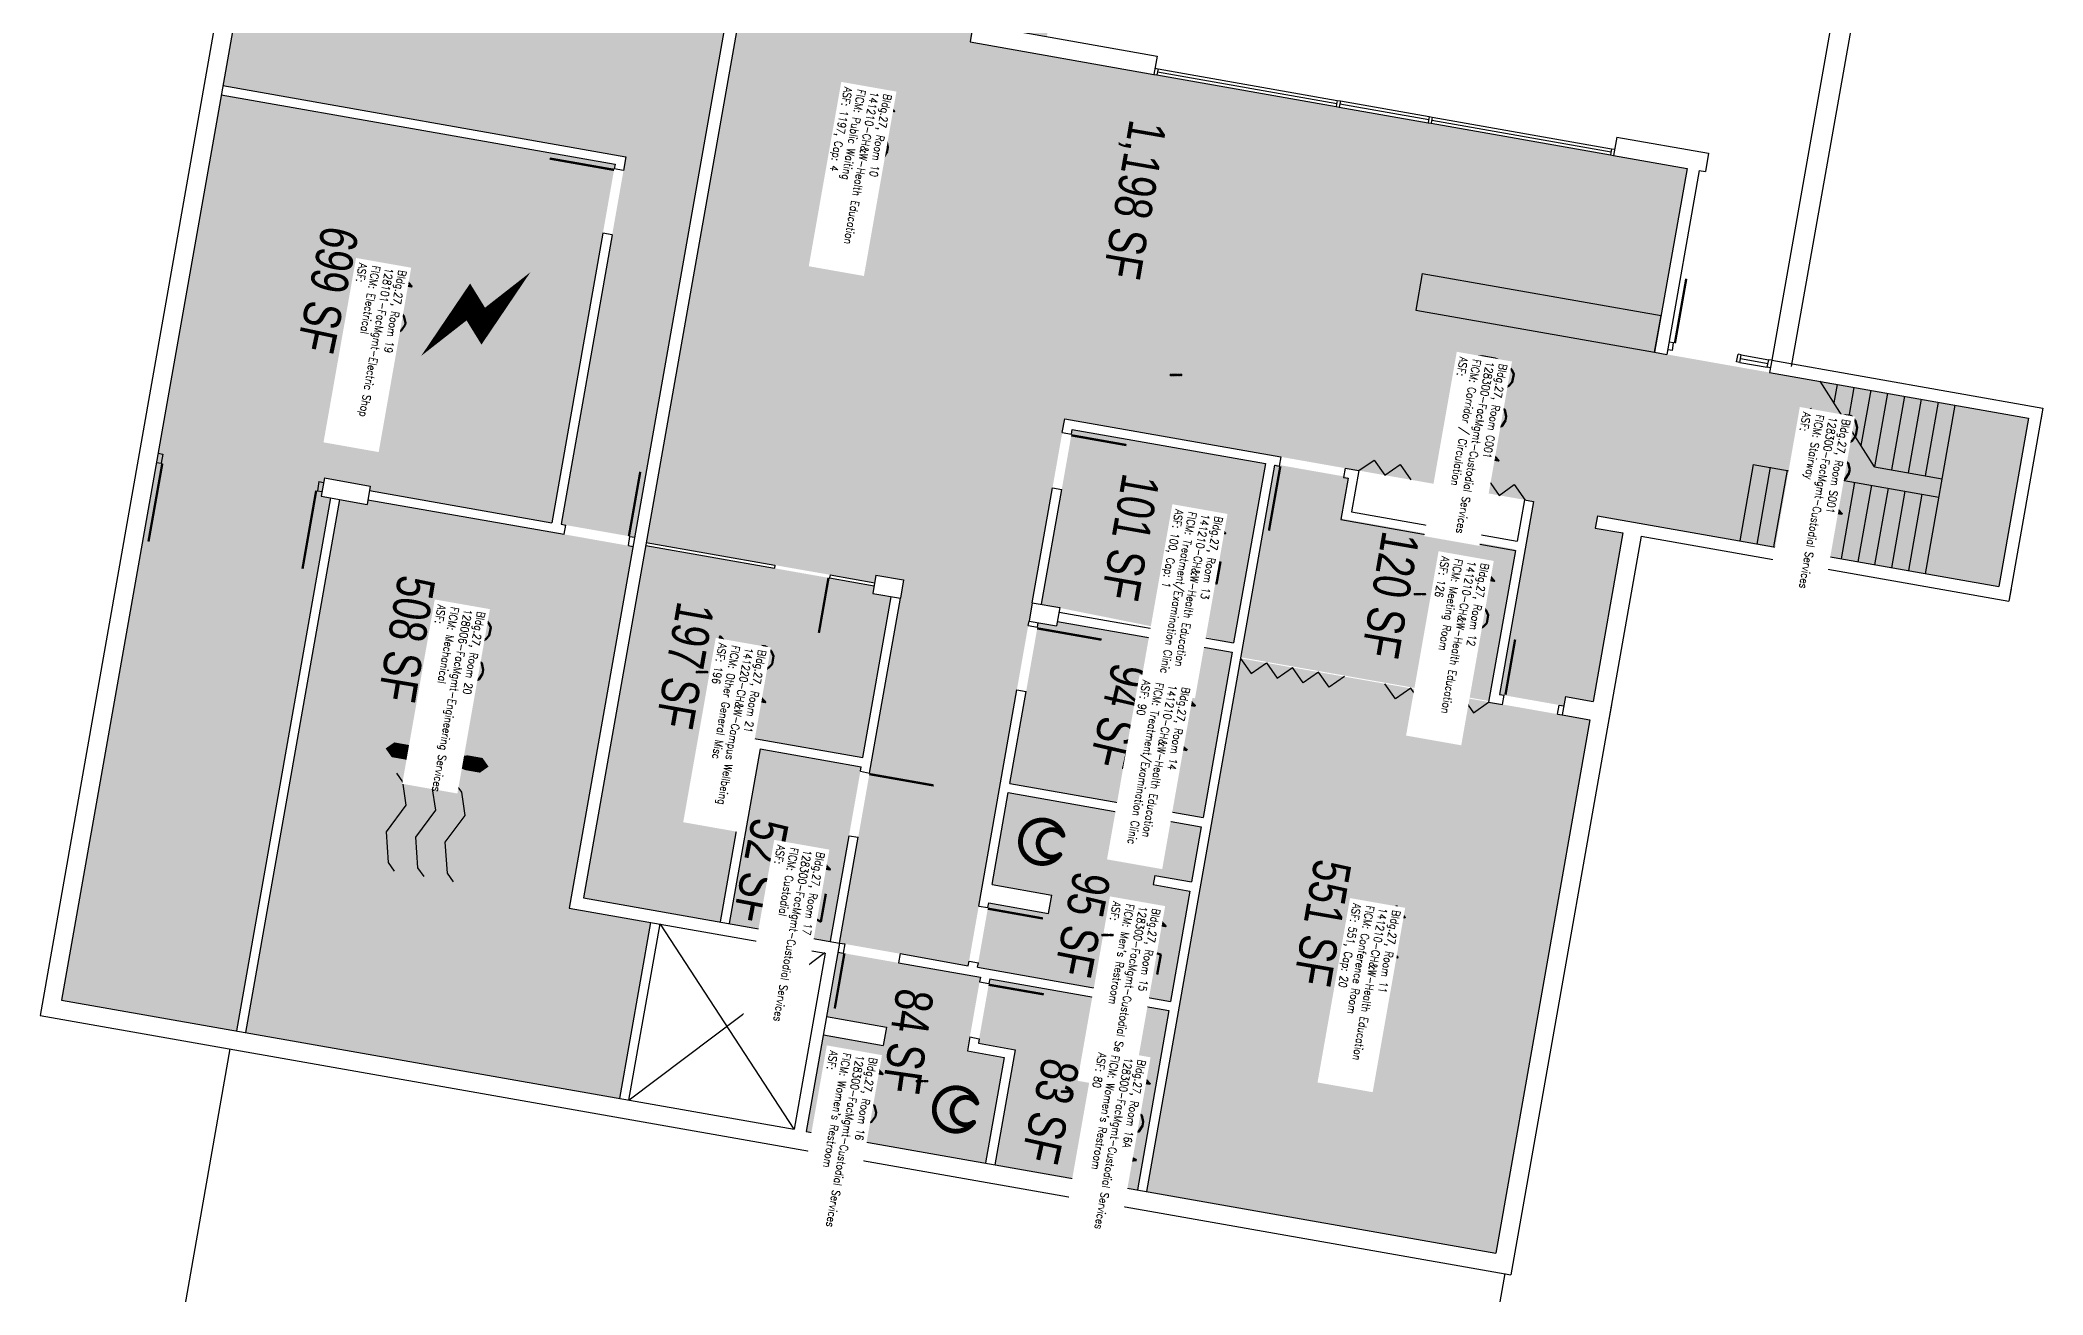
# Model space of a CAD drawing. Header units: inches. Extents: x 0 to 4255, y -182 to 2560.
# Drawn here: x 2968 to 4255, y 864 to 1671 of the extents above; entities that cross this region are included whole.
import ezdxf
from ezdxf.enums import TextEntityAlignment as Align

# ---------------------------------------------------------------- set-up
doc = ezdxf.new("R2010")
doc.units = ezdxf.units.IN
doc.header["$LTSCALE"] = 100
doc.header["$MEASUREMENT"] = 0
doc.layers.get('0').update_dxf_attribs({"linetype": 'CONTINUOUS'})
for name, color, linetype in [('A-DOOR', 2, 'CONTINUOUS'), ('A-FLOR', 3, 'CONTINUOUS'), ('A-GLAZ', 1, 'CONTINUOUS'), ('A-GLAZ-SILL', 2, 'CONTINUOUS'), ('A-IDEN-ICON', 4, 'CONTINUOUS'), ('A-IDEN-RNUM', 7, 'CONTINUOUS'), ('A-IDEN-SNUM', 4, 'CONTINUOUS'), ('A-IDEN-VNUM', 4, 'CONTINUOUS'), ('A-SITE', 3, 'CONTINUOUS'), ('A-WALL', 5, 'CONTINUOUS'), ('AREA-TEXT', 3, 'CONTINUOUS'), ('Rooms-Category-Color', 7, 'CONTINUOUS'), ('Rooms-College-Color', 7, 'CONTINUOUS'), ('Rooms-Department-Color', 7, 'CONTINUOUS'), ('Rooms-Division-Color', 7, 'CONTINUOUS'), ('Rooms-Information', 7, 'CONTINUOUS')]:
    doc.layers.add(name, color=color, linetype=linetype)
doc.styles.add('AREA', font='arial.ttf', dxfattribs={"width": 0.75, "height": 24})
doc.styles.add('ROOMSNUMBER', font='TXT.SHX', dxfattribs={"height": 0.03})
doc.styles.add('ROOMVNUMBER', font='simplex.shx', dxfattribs={"width": 0.85})

# ---------------------------------------------------------------- blocks, each defined once
blk = doc.blocks.new('CPMECH')
for p, q in [((0.005, 0.025), (0.015, 0.035)), ((0.015, 0.035), (0.045, 0.045)), ((0.045, 0.045), (0.085, 0.025)), ((0.085, 0.025), (0.125, 0.035)), ((0.125, 0.035), (0.135, 0.045)), ((0.015, -0.005), (0.045, 0.005)), ((0.045, 0.005), (0.085, -0.015)), ((0.125, -0.005), (0.135, 0.005)), ((0.005, -0.015), (0.015, -0.005)), ((0.085, -0.015), (0.125, -0.005)), ((0.005, -0.055), (0.015, -0.045)), ((0.015, -0.045), (0.045, -0.035)), ((0.045, -0.035), (0.085, -0.055)), ((0.085, -0.055), (0.125, -0.045)), ((0.125, -0.045), (0.135, -0.035))]:
    blk.add_line(p, q)
for points in [[(-0.025, -0.005, 0, 0.02, 0), (-0.025, 0.035, 0.02, 0.02, 0), (-0.025, 0.055, 0.02, 0, 0), (-0.025, 0.065, 0, 0, 0)], [(-0.025, -0.005, 0, 0.02, 0), (-0.025, -0.045, 0.02, 0.02, 0), (-0.025, -0.065, 0.02, 0, 0), (-0.025, -0.075, 0, 0, 0)]]:
    blk.add_lwpolyline(points, format="xyseb")
at = {"const_width": 0.0075}
blk.add_lwpolyline([(-0.0682, -0.0069, 1), (-0.0618, -0.0031, 1)], format="xyb", close=True, dxfattribs=at)
at = {"const_width": 0.015}
blk.add_lwpolyline([(-0.025, -0.005), (-0.065, -0.005)], dxfattribs=at)
blk = doc.blocks.new('CPELECT')
blk.add_lwpolyline([(0.0623, 0.0629, 0, 0.03, 0), (0.0105, -0.0168, 0.03, 0.03, 0), (-0.0105, 0.0068, 0.03, 0, 0), (-0.0623, -0.0729, 0.03, 0, 0)], format="xyseb")
blk = doc.blocks.new('CPBATH')
at = {"color": 0, "linetype": 'ByBlock', "const_width": 0.0127}
for points in [[(0.0571, 0.0168, 0.861492), (-0.0551, 0, 1)], [(-0.0551, 0, 0.726902), (0.0487, -0.0337, 1)], [(0.0571, 0.0168, 0.729002), (-0.0084, -0.0042, 1)], [(-0.0084, -0.0042, 0.609468), (0.0487, -0.0337, 1)]]:
    blk.add_lwpolyline(points, format="xyb", dxfattribs=at)
at = {"color": 0, "linetype": 'ByBlock', "const_width": 0.00637}
for points in [[(0.0544, 0.0152, 1), (0.0599, 0.0184, 1)], [(0.0459, -0.0353, 1), (0.0515, -0.0321, 1)]]:
    blk.add_lwpolyline(points, format="xyb", close=True, dxfattribs=at)

msp = doc.modelspace()

# ---------------------------------------------------------------- hatches: boundary and pattern name
at = {"layer": 'Rooms-Category-Color', "true_color": 0xadadad}
for points in [[(3085.6, 1641.5), (3104.9, 1750.8), (3240.8, 1726.9), (3242.9, 1738.7), (3225.1, 1741.8), (3285.6, 2084.5), (3332.8, 2076.2), (3334, 2083.1), (3419.7, 2068), (3418.5, 2061.1), (3420.5, 2060.7), (3368.4, 1765.3), (3421.6, 1755.9), (3350.2, 1351.2), (3302.9, 1359.5), (3344.6, 1595.8)], [(3337.6, 1591), (3297, 1360.5), (3179.8, 1381.2), (3180.3, 1384.1), (3150.8, 1389.4), (3148.7, 1377.5), (3154.6, 1376.5), (3094.2, 1033.8), (2981.9, 1053.6), (3084.5, 1635.6)], [(3481.9, 1090.3), (3523.1, 1323.7), (3555.3, 1506.9), (3844.9, 1455.8), (3852.2, 1497.2), (4005.8, 1470.1), (3986.7, 1361.8), (3969, 1364.9), (3967.6, 1357), (3985.3, 1353.9), (3966.2, 1245.6), (3948.5, 1248.7), (3947.4, 1242.8), (3906.1, 1250.1), (3928, 1374.2), (3626.6, 1427.3), (3564.6, 1075.7)], [(4005.8, 1470.1), (4246.1, 1427.7), (4227, 1319.4), (3986.7, 1361.8)], [(3100.1, 1032.7), (3160.5, 1375.5), (3178.3, 1372.3), (3178.8, 1375.3), (3349.1, 1345.2), (3308.2, 1112.8), (3360.4, 1103.6), (3340.4, 990.4)], [(3411, 1102.8), (3430.8, 1215.1), (3495.8, 1203.6), (3476, 1091.4)], [(3570.5, 1074.7), (3577.8, 1116.1), (3616.2, 1109.3), (3618.3, 1121.1), (3579.9, 1127.9), (3590.3, 1187), (3714.4, 1165.1), (3708.2, 1129.6), (3684.5, 1133.8), (3683.5, 1127.9), (3707.1, 1123.7), (3694.6, 1052.8)], [(3575.8, 948.9), (3460.5, 969.2), (3471.5, 1031.2), (3509.9, 1024.5), (3512, 1036.3), (3473.6, 1043), (3480.9, 1084.4), (3572.4, 1068.3), (3564.1, 1021), (3587.7, 1016.8)], [(3581.7, 947.8), (3594.7, 1021.7), (3571.1, 1025.9), (3578.4, 1067.2), (3693.6, 1046.9), (3673.3, 931.7)]]:
    msp.add_hatch(color=253, dxfattribs=at).paths.add_polyline_path(points)
at = {"layer": 'Rooms-Category-Color', "true_color": 0x80bc67}
for points in [[(3461.2, 1934.7), (3357.7, 1347.8), (3440.4, 1333.2), (3475.9, 1327), (3490.2, 1324.4), (3504.5, 1321.9), (3505.3, 1326.8), (3523.1, 1323.7), (3555.3, 1506.9), (3844.9, 1455.8), (3852.2, 1497.2), (4005.8, 1470.1), (4026.6, 1588.3), (3565.8, 1669.6), (3567.8, 1681.4), (3615.1, 1673), (3655.2, 1900.5)], [(3611.7, 1308.1), (3631.5, 1420.4), (3755.6, 1398.5), (3735.2, 1283.3)], [(3591.4, 1192.9), (3609.6, 1296.3), (3621.4, 1294.2), (3621.9, 1297.1), (3734.2, 1277.3), (3715.5, 1171)]]:
    msp.add_hatch(color=83, dxfattribs=at).paths.add_polyline_path(points)
at = {"layer": 'Rooms-Category-Color', "true_color": 0xffe090}
msp.add_hatch(color=41, dxfattribs=at).paths.add_polyline_path([(3761.5, 1398.1), (3739.6, 1274), (3899.1, 1245.9), (3916.3, 1343.4), (3804.1, 1363.2), (3808.7, 1389.8)])
at = {"layer": 'Rooms-Category-Color', "true_color": 0xfbafa2}
msp.add_hatch(color=21, dxfattribs=at).paths.add_polyline_path([(3357.4, 1345.8), (3504.1, 1319.9), (3503.2, 1315), (3515.1, 1312.9), (3496.8, 1209.5), (3425.9, 1222), (3405.1, 1103.9), (3317.4, 1119.3)])
at = {"layer": 'Rooms-Category-Color', "true_color": 0xfa9ba3}
msp.add_hatch(color=241, dxfattribs=at).paths.add_polyline_path([(3679.2, 930.6), (3739.6, 1273.3), (3964.1, 1233.8), (3903.7, 891)])
at = {"layer": 'Rooms-College-Color', "true_color": 0xadadad}
for points in [[(3085.6, 1641.5), (3104.9, 1750.8), (3240.8, 1726.9), (3242.9, 1738.7), (3225.1, 1741.8), (3285.6, 2084.5), (3332.8, 2076.2), (3334, 2083.1), (3419.7, 2068), (3418.5, 2061.1), (3420.5, 2060.7), (3368.4, 1765.3), (3421.6, 1755.9), (3350.2, 1351.2), (3302.9, 1359.5), (3344.6, 1595.8)], [(3337.6, 1591), (3297, 1360.5), (3179.8, 1381.2), (3180.3, 1384.1), (3150.8, 1389.4), (3148.7, 1377.5), (3154.6, 1376.5), (3094.2, 1033.8), (2981.9, 1053.6), (3084.5, 1635.6)], [(3481.9, 1090.3), (3523.1, 1323.7), (3555.3, 1506.9), (3844.9, 1455.8), (3852.2, 1497.2), (4005.8, 1470.1), (3986.7, 1361.8), (3969, 1364.9), (3967.6, 1357), (3985.3, 1353.9), (3966.2, 1245.6), (3948.5, 1248.7), (3947.4, 1242.8), (3906.1, 1250.1), (3928, 1374.2), (3626.6, 1427.3), (3564.6, 1075.7)], [(4005.8, 1470.1), (4246.1, 1427.7), (4227, 1319.4), (3986.7, 1361.8)], [(3100.1, 1032.7), (3160.5, 1375.5), (3178.3, 1372.3), (3178.8, 1375.3), (3349.1, 1345.2), (3308.2, 1112.8), (3360.4, 1103.6), (3340.4, 990.4)], [(3411, 1102.8), (3430.8, 1215.1), (3495.8, 1203.6), (3476, 1091.4)], [(3570.5, 1074.7), (3577.8, 1116.1), (3616.2, 1109.3), (3618.3, 1121.1), (3579.9, 1127.9), (3590.3, 1187), (3714.4, 1165.1), (3708.2, 1129.6), (3684.5, 1133.8), (3683.5, 1127.9), (3707.1, 1123.7), (3694.6, 1052.8)], [(3575.8, 948.9), (3460.5, 969.2), (3471.5, 1031.2), (3509.9, 1024.5), (3512, 1036.3), (3473.6, 1043), (3480.9, 1084.4), (3572.4, 1068.3), (3564.1, 1021), (3587.7, 1016.8)]]:
    msp.add_hatch(color=253, dxfattribs=at).paths.add_polyline_path(points)
at = {"layer": 'Rooms-College-Color', "true_color": 0x80bc67}
for points in [[(3461.2, 1934.7), (3357.7, 1347.8), (3440.4, 1333.2), (3475.9, 1327), (3490.2, 1324.4), (3504.5, 1321.9), (3505.3, 1326.8), (3523.1, 1323.7), (3555.3, 1506.9), (3844.9, 1455.8), (3852.2, 1497.2), (4005.8, 1470.1), (4026.6, 1588.3), (3565.8, 1669.6), (3567.8, 1681.4), (3615.1, 1673), (3655.2, 1900.5)], [(3611.7, 1308.1), (3631.5, 1420.4), (3755.6, 1398.5), (3735.2, 1283.3)], [(3761.5, 1398.1), (3739.6, 1274), (3899.1, 1245.9), (3916.3, 1343.4), (3804.1, 1363.2), (3808.7, 1389.8)], [(3357.4, 1345.8), (3504.1, 1319.9), (3503.2, 1315), (3515.1, 1312.9), (3496.8, 1209.5), (3425.9, 1222), (3405.1, 1103.9), (3317.4, 1119.3)], [(3591.4, 1192.9), (3609.6, 1296.3), (3621.4, 1294.2), (3621.9, 1297.1), (3734.2, 1277.3), (3715.5, 1171)], [(3679.2, 930.6), (3739.6, 1273.3), (3964.1, 1233.8), (3903.7, 891)], [(3581.7, 947.8), (3594.7, 1021.7), (3571.1, 1025.9), (3578.4, 1067.2), (3693.6, 1046.9), (3673.3, 931.7)]]:
    msp.add_hatch(color=83, dxfattribs=at).paths.add_polyline_path(points)
at = {"layer": 'Rooms-Department-Color', "true_color": 0xacacac}
for points in [[(3085.6, 1641.5), (3104.9, 1750.8), (3240.8, 1726.9), (3242.9, 1738.7), (3225.1, 1741.8), (3285.6, 2084.5), (3332.8, 2076.2), (3334, 2083.1), (3419.7, 2068), (3418.5, 2061.1), (3420.5, 2060.7), (3368.4, 1765.3), (3421.6, 1755.9), (3350.2, 1351.2), (3302.9, 1359.5), (3344.6, 1595.8)], [(3337.6, 1591), (3297, 1360.5), (3179.8, 1381.2), (3180.3, 1384.1), (3150.8, 1389.4), (3148.7, 1377.5), (3154.6, 1376.5), (3094.2, 1033.8), (2981.9, 1053.6), (3084.5, 1635.6)], [(3481.9, 1090.3), (3523.1, 1323.7), (3555.3, 1506.9), (3844.9, 1455.8), (3852.2, 1497.2), (4005.8, 1470.1), (3986.7, 1361.8), (3969, 1364.9), (3967.6, 1357), (3985.3, 1353.9), (3966.2, 1245.6), (3948.5, 1248.7), (3947.4, 1242.8), (3906.1, 1250.1), (3928, 1374.2), (3626.6, 1427.3), (3564.6, 1075.7)], [(4005.8, 1470.1), (4246.1, 1427.7), (4227, 1319.4), (3986.7, 1361.8)], [(3100.1, 1032.7), (3160.5, 1375.5), (3178.3, 1372.3), (3178.8, 1375.3), (3349.1, 1345.2), (3308.2, 1112.8), (3360.4, 1103.6), (3340.4, 990.4)], [(3411, 1102.8), (3430.8, 1215.1), (3495.8, 1203.6), (3476, 1091.4)], [(3570.5, 1074.7), (3577.8, 1116.1), (3616.2, 1109.3), (3618.3, 1121.1), (3579.9, 1127.9), (3590.3, 1187), (3714.4, 1165.1), (3708.2, 1129.6), (3684.5, 1133.8), (3683.5, 1127.9), (3707.1, 1123.7), (3694.6, 1052.8)], [(3575.8, 948.9), (3460.5, 969.2), (3471.5, 1031.2), (3509.9, 1024.5), (3512, 1036.3), (3473.6, 1043), (3480.9, 1084.4), (3572.4, 1068.3), (3564.1, 1021), (3587.7, 1016.8)], [(3581.7, 947.8), (3594.7, 1021.7), (3571.1, 1025.9), (3578.4, 1067.2), (3693.6, 1046.9), (3673.3, 931.7)]]:
    msp.add_hatch(color=253, dxfattribs=at).paths.add_polyline_path(points)
at = {"layer": 'Rooms-Department-Color', "true_color": 0x604aed}
for points in [[(3461.2, 1934.7), (3357.7, 1347.8), (3440.4, 1333.2), (3475.9, 1327), (3490.2, 1324.4), (3504.5, 1321.9), (3505.3, 1326.8), (3523.1, 1323.7), (3555.3, 1506.9), (3844.9, 1455.8), (3852.2, 1497.2), (4005.8, 1470.1), (4026.6, 1588.3), (3565.8, 1669.6), (3567.8, 1681.4), (3615.1, 1673), (3655.2, 1900.5)], [(3611.7, 1308.1), (3631.5, 1420.4), (3755.6, 1398.5), (3735.2, 1283.3)], [(3761.5, 1398.1), (3739.6, 1274), (3899.1, 1245.9), (3916.3, 1343.4), (3804.1, 1363.2), (3808.7, 1389.8)], [(3357.4, 1345.8), (3504.1, 1319.9), (3503.2, 1315), (3515.1, 1312.9), (3496.8, 1209.5), (3425.9, 1222), (3405.1, 1103.9), (3317.4, 1119.3)], [(3591.4, 1192.9), (3609.6, 1296.3), (3621.4, 1294.2), (3621.9, 1297.1), (3734.2, 1277.3), (3715.5, 1171)], [(3679.2, 930.6), (3739.6, 1273.3), (3964.1, 1233.8), (3903.7, 891)]]:
    msp.add_hatch(color=173, dxfattribs=at).paths.add_polyline_path(points)
at = {"layer": 'Rooms-Division-Color', "true_color": 0xadadad}
for points in [[(3085.6, 1641.5), (3104.9, 1750.8), (3240.8, 1726.9), (3242.9, 1738.7), (3225.1, 1741.8), (3285.6, 2084.5), (3332.8, 2076.2), (3334, 2083.1), (3419.7, 2068), (3418.5, 2061.1), (3420.5, 2060.7), (3368.4, 1765.3), (3421.6, 1755.9), (3350.2, 1351.2), (3302.9, 1359.5), (3344.6, 1595.8)], [(3337.6, 1591), (3297, 1360.5), (3179.8, 1381.2), (3180.3, 1384.1), (3150.8, 1389.4), (3148.7, 1377.5), (3154.6, 1376.5), (3094.2, 1033.8), (2981.9, 1053.6), (3084.5, 1635.6)], [(3481.9, 1090.3), (3523.1, 1323.7), (3555.3, 1506.9), (3844.9, 1455.8), (3852.2, 1497.2), (4005.8, 1470.1), (3986.7, 1361.8), (3969, 1364.9), (3967.6, 1357), (3985.3, 1353.9), (3966.2, 1245.6), (3948.5, 1248.7), (3947.4, 1242.8), (3906.1, 1250.1), (3928, 1374.2), (3626.6, 1427.3), (3564.6, 1075.7)], [(4005.8, 1470.1), (4246.1, 1427.7), (4227, 1319.4), (3986.7, 1361.8)], [(3100.1, 1032.7), (3160.5, 1375.5), (3178.3, 1372.3), (3178.8, 1375.3), (3349.1, 1345.2), (3308.2, 1112.8), (3360.4, 1103.6), (3340.4, 990.4)], [(3411, 1102.8), (3430.8, 1215.1), (3495.8, 1203.6), (3476, 1091.4)], [(3570.5, 1074.7), (3577.8, 1116.1), (3616.2, 1109.3), (3618.3, 1121.1), (3579.9, 1127.9), (3590.3, 1187), (3714.4, 1165.1), (3708.2, 1129.6), (3684.5, 1133.8), (3683.5, 1127.9), (3707.1, 1123.7), (3694.6, 1052.8)], [(3575.8, 948.9), (3460.5, 969.2), (3471.5, 1031.2), (3509.9, 1024.5), (3512, 1036.3), (3473.6, 1043), (3480.9, 1084.4), (3572.4, 1068.3), (3564.1, 1021), (3587.7, 1016.8)], [(3581.7, 947.8), (3594.7, 1021.7), (3571.1, 1025.9), (3578.4, 1067.2), (3693.6, 1046.9), (3673.3, 931.7)]]:
    msp.add_hatch(color=253, dxfattribs=at).paths.add_polyline_path(points)
at = {"layer": 'Rooms-Division-Color', "true_color": 0x604aed}
for points in [[(3461.2, 1934.7), (3357.7, 1347.8), (3440.4, 1333.2), (3475.9, 1327), (3490.2, 1324.4), (3504.5, 1321.9), (3505.3, 1326.8), (3523.1, 1323.7), (3555.3, 1506.9), (3844.9, 1455.8), (3852.2, 1497.2), (4005.8, 1470.1), (4026.6, 1588.3), (3565.8, 1669.6), (3567.8, 1681.4), (3615.1, 1673), (3655.2, 1900.5)], [(3611.7, 1308.1), (3631.5, 1420.4), (3755.6, 1398.5), (3735.2, 1283.3)], [(3761.5, 1398.1), (3739.6, 1274), (3899.1, 1245.9), (3916.3, 1343.4), (3804.1, 1363.2), (3808.7, 1389.8)], [(3357.4, 1345.8), (3504.1, 1319.9), (3503.2, 1315), (3515.1, 1312.9), (3496.8, 1209.5), (3425.9, 1222), (3405.1, 1103.9), (3317.4, 1119.3)], [(3591.4, 1192.9), (3609.6, 1296.3), (3621.4, 1294.2), (3621.9, 1297.1), (3734.2, 1277.3), (3715.5, 1171)], [(3679.2, 930.6), (3739.6, 1273.3), (3964.1, 1233.8), (3903.7, 891)]]:
    msp.add_hatch(color=173, dxfattribs=at).paths.add_polyline_path(points)

# ---------------------------------------------------------------- linework, layer by layer
at = {"layer": 'A-DOOR'}
for p, q in [((3815.7, 1394), (3825.5, 1400.8)), ((3825.5, 1400.8), (3832.4, 1391)), ((3832.4, 1391), (3842.2, 1397.9)), ((3842.2, 1397.9), (3849.1, 1388.1)), ((3889.1, 1381), (3898.9, 1387.9)), ((3898.9, 1387.9), (3905.8, 1378.1)), ((3905.8, 1378.1), (3915.6, 1385)), ((3915.6, 1385), (3922.5, 1375.1)), ((3739.6, 1273.3), (3746.5, 1263.5)), ((3746.5, 1263.5), (3756.3, 1270.4)), ((3756.3, 1270.4), (3763.2, 1260.6)), ((3763.2, 1260.6), (3773, 1267.5)), ((3779.9, 1257.6), (3773, 1267.5)), ((3789.7, 1264.5), (3779.9, 1257.6)), ((3796.6, 1254.7), (3789.7, 1264.5)), ((3806.4, 1261.6), (3796.6, 1254.7)), ((3839.2, 1247.2), (3832.3, 1257)), ((3849, 1254.1), (3839.2, 1247.2)), ((3855.9, 1244.2), (3849, 1254.1)), ((3865.7, 1251.1), (3855.9, 1244.2)), ((3865.7, 1251.1), (3872.6, 1241.3)), ((3872.6, 1241.3), (3882.4, 1248.2)), ((3882.4, 1248.2), (3889.3, 1238.3)), ((3889.3, 1238.3), (3899.1, 1245.2))]:
    msp.add_line(p, q, dxfattribs=at)
for points in [[(3337, 1587.3, 1.5, 1.5, 0), (3295.6, 1594.6, 0, 0, 0), (3295.8, 1595.3, 0, 0, 0.414214), (3329.8, 1546.7, 0, 0, 0.414214)], [(4018.8, 1475.9, 1.5, 1.5, 0), (4026.1, 1517.3, 0, 0, 0), (4025.3, 1517.4, 0, 0, -0.414214), (4059.4, 1468.8, 0, 0, -0.414214)], [(3630.8, 1416.7, 1.5, 1.5, 0), (3666.3, 1410.4, 0, 0, 0), (3666.2, 1409.7, 0, 0, -0.414214), (3623.2, 1382.2, 0, 0, -0.414214)], [(3046.6, 1398.6, 1.5, 1.5, 0), (3037.7, 1348.4, 0, 0, 0), (3037, 1348.5, 0, 0, 0.414214), (3096.1, 1389.9, 0, 0, 0.414214)], [(3145.5, 1381.1, 1.5, 1.5, 0), (3136.7, 1330.9, 0, 0, 0), (3137.4, 1330.8, 0, 0, -0.414214), (3096.1, 1389.9, 0, 0, -0.414214)], [(3346.5, 1351.8, 1.5, 1.5, 0), (3353.8, 1393.2, 0, 0, 0), (3354.5, 1393, 0, 0, 0.414214), (3305.9, 1359, 0, 0, 0.414214)], [(3765.2, 1396.8, 1.5, 1.5, 0), (3757.9, 1355.4, 0, 0, 0), (3757.1, 1355.6, 0, 0, 0.414214), (3805.8, 1389.6, 0, 0, 0.414214)], [(3474.8, 1325.1, 1.5, 1.5, 0), (3468.6, 1289.7, 0, 0, 0), (3467.8, 1289.8, 0, 0, -0.414214), (3440.4, 1332.7, 0, 0, -0.414214)], [(3608.9, 1292.6, 1.5, 1.5, 0), (3650.3, 1285.3, 0, 0, 0), (3650.4, 1286, 0, 0, -0.414214), (3601.8, 1252, 0, 0, -0.414214)], [(3909.9, 1249.9, 1.5, 1.5, 0), (3916.1, 1285.4, 0, 0, 0), (3916.9, 1285.2, 0, 0, -0.414214), (3944.3, 1242.3, 0, 0, -0.414214)], [(3501, 1198.9, 1.5, 1.5, 0), (3542.4, 1191.6, 0, 0, 0), (3542.5, 1192.3, 0, 0, -0.414214), (3493.9, 1158.3, 0, 0, -0.414214)], [(3577.2, 1112.4, 1.5, 1.5, 0), (3612.6, 1106.1, 0, 0, 0), (3612.5, 1105.4, 0, 0, -0.414214), (3569.6, 1077.9, 0, 0, -0.414214)], [(3485, 1083.7, 1.5, 1.5, 0), (3478.8, 1048.2, 0, 0, 0), (3479.5, 1048.1, 0, 0, 0.414214), (3520, 1079, 0, 0, 0.414214)], [(3577.7, 1063.5, 1.5, 1.5, 0), (3613.2, 1057.3, 0, 0, 0), (3613, 1056.5, 0, 0, -0.414214), (3570.1, 1029.1, 0, 0, -0.414214)]]:
    msp.add_lwpolyline(points, format="xyseb", dxfattribs=at)
at = {"layer": 'A-FLOR'}
for p, q in [((3856.3, 1520.8), (3852.2, 1497.2)), ((3856.3, 1520.8), (4010, 1493.7)), ((3852.2, 1497.2), (4005.8, 1470.1)), ((4005.8, 1470.1), (4010, 1493.7)), ((4147.2, 1396.4), (4112.2, 1451.4)), ((4123, 1449.4), (4120.9, 1437.6)), ((4133.8, 1447.5), (4129.7, 1423.9)), ((4144.7, 1445.6), (4138.4, 1410.2)), ((4155.5, 1443.7), (4147.2, 1396.4)), ((4166.3, 1441.8), (4158, 1394.5)), ((4177.2, 1439.9), (4168.8, 1392.6)), ((4188, 1438), (4179.7, 1390.7)), ((4198.8, 1436.1), (4179.7, 1327.7)), ((4069.2, 1398), (4060.6, 1348.8)), ((4069.2, 1398), (4188.4, 1377)), ((4080.1, 1396.1), (4071.4, 1346.8)), ((4090.9, 1394.2), (4082.2, 1344.9)), ((4101.7, 1392.3), (4093.1, 1343)), ((4112.6, 1390.4), (4103.9, 1341.1)), ((4147.2, 1396.4), (4190.5, 1388.8)), ((4123.4, 1388.4), (4114.7, 1339.2)), ((4134.2, 1386.5), (4125.6, 1337.3)), ((4145.1, 1384.6), (4136.4, 1335.4)), ((4155.9, 1382.7), (4147.2, 1333.5)), ((4166.7, 1380.8), (4158.1, 1331.6)), ((4177.6, 1378.9), (4168.9, 1329.7)), ((3366.5, 1102.5), (3452.4, 970.6)), ((3472.4, 1083.9), (3346.6, 989.3))]:
    msp.add_line(p, q, dxfattribs=at)
at = {"layer": 'A-GLAZ'}
for p, q in [((3686.2, 1650.3), (3801.5, 1630)), ((3803.4, 1629.7), (3860.6, 1619.6)), ((3862.5, 1619.3), (3977.8, 1598.9)), ((4060.9, 1466), (4078.7, 1462.9))]:
    msp.add_line(p, q, dxfattribs=at)
at = {"layer": 'A-GLAZ-SILL'}
for p, q in [((3685.9, 1648.4), (3801.1, 1628.1)), ((3686.6, 1652.3), (3801.8, 1632)), ((3803.1, 1627.7), (3860.2, 1617.6)), ((3803.8, 1631.6), (3860.9, 1621.6)), ((3862.2, 1617.3), (3977.4, 1597)), ((3862.9, 1621.2), (3978.1, 1600.9)), ((4061.4, 1468.4), (4079.1, 1465.3)), ((4060.5, 1463.5), (4078.2, 1460.4))]:
    msp.add_line(p, q, dxfattribs=at)
at = {"layer": 'A-SITE'}
for p, q in [((4131.8, 1752.5), (4081.1, 1465)), ((4146.5, 1760.5), (4093.5, 1461)), ((3090.1, 1022.3), (3008.8, 561.2)), ((3909.5, 877.8), (3722.7, -181.8))]:
    msp.add_line(p, q, dxfattribs=at)
at = {"layer": 'A-WALL'}
for p, q in [((3095.1, 1764.7), (2968, 1043.8)), ((3104.9, 1750.8), (2981.9, 1053.6)), ((3422.6, 1761.8), (3308.2, 1112.8)), ((3430.5, 1760.4), (3317.4, 1119.3)), ((3567.8, 1681.4), (3565.8, 1669.6)), ((3567.8, 1681.4), (3686, 1660.5)), ((3565.8, 1669.6), (3683.9, 1648.7)), ((3686, 1660.5), (3683.9, 1648.7)), ((3683.9, 1648.7), (3685.9, 1648.4)), ((3684.6, 1652.7), (3686.6, 1652.3)), ((3686.6, 1652.3), (3685.9, 1648.4)), ((3084.5, 1635.6), (3337.6, 1591)), ((3085.6, 1641.5), (3344.6, 1595.8)), ((3801.8, 1632), (3801.1, 1628.1)), ((3801.1, 1628.1), (3803.1, 1627.7)), ((3801.8, 1632), (3803.8, 1631.6)), ((3803.8, 1631.6), (3803.1, 1627.7)), ((3860.9, 1621.6), (3860.2, 1617.6)), ((3860.2, 1617.6), (3862.2, 1617.3)), ((3860.9, 1621.6), (3862.9, 1621.2)), ((3862.9, 1621.2), (3862.2, 1617.3)), ((3978.1, 1600.9), (3977.4, 1597)), ((3977.4, 1597), (3979.4, 1596.6)), ((3978.1, 1600.9), (3980.1, 1600.6)), ((3981.5, 1608.4), (3979.4, 1596.6)), ((3979.4, 1596.6), (4026.6, 1588.3)), ((3981.5, 1608.4), (4040.5, 1598)), ((4040.5, 1598), (4038.5, 1586.2)), ((3337.6, 1591), (3337.1, 1588)), ((3343, 1587), (3337.1, 1588)), ((3344.6, 1595.8), (3343, 1587)), ((4026.6, 1588.3), (4005.8, 1470.1)), ((4034.5, 1586.9), (4013.7, 1468.7)), ((4034.5, 1586.9), (4038.5, 1586.2)), ((3329.8, 1546.7), (3297, 1360.5)), ((3335.7, 1545.6), (3302.9, 1359.5)), ((3335.7, 1545.6), (3329.8, 1546.7)), ((4005.8, 1470.1), (4013.7, 1468.7)), ((4017.2, 1471.2), (4014.2, 1471.7)), ((4018, 1476.1), (4015.1, 1476.6)), ((4017.2, 1471.2), (4018, 1476.1)), ((4058.5, 1463.9), (4059.4, 1468.8)), ((4061.4, 1468.4), (4059.4, 1468.8)), ((4060.5, 1463.5), (4061.4, 1468.4)), ((4060.5, 1463.5), (4058.5, 1463.9)), ((4078.2, 1460.4), (4079.1, 1465.3)), ((4080.2, 1460), (4078.2, 1460.4)), ((4081.1, 1465), (4079.1, 1465.3)), ((4081.1, 1465), (4079.7, 1457.1)), ((4079.7, 1457.1), (4246.1, 1427.7)), ((4081.1, 1465), (4255.4, 1434.2)), ((4255.4, 1434.2), (4233.5, 1310.1)), ((4255.4, 1434.2), (4254, 1426.4)), ((3625, 1418.4), (3626.6, 1427.3)), ((3625, 1418.4), (3631, 1417.4)), ((3626.6, 1427.3), (3765.5, 1402.8)), ((3631, 1417.4), (3631.5, 1420.4)), ((3631.5, 1420.4), (3755.6, 1398.5)), ((4246.1, 1427.7), (4227, 1319.4)), ((3043.9, 1405.2), (3046.9, 1404.6)), ((3046.9, 1404.6), (3045.8, 1398.7)), ((3042.9, 1399.2), (3045.8, 1398.7)), ((3761.5, 1397.4), (3679.2, 930.6)), ((3755.6, 1398.5), (3735.2, 1283.3)), ((3761.5, 1397.4), (3764.4, 1396.9)), ((3765.5, 1402.8), (3764.4, 1396.9)), ((3806.8, 1395.5), (3805.8, 1389.6)), ((3806.8, 1395.5), (3815.7, 1394)), ((3815.7, 1394), (3811, 1367.4)), ((3147.3, 1386.9), (3146.3, 1381)), ((3146.3, 1381), (3149.2, 1380.5)), ((3147.3, 1386.9), (3150.3, 1386.4)), ((3150.8, 1389.4), (3148.7, 1377.5)), ((3148.7, 1377.5), (3178.3, 1372.3)), ((3150.8, 1389.4), (3180.3, 1384.1)), ((3180.3, 1384.1), (3178.3, 1372.3)), ((3179.8, 1381.2), (3297, 1360.5)), ((3605.8, 1309.1), (3618.8, 1383)), ((3611.7, 1308.1), (3624.7, 1381.9)), ((3618.8, 1383), (3624.7, 1381.9)), ((3808.7, 1389.1), (3804.1, 1362.5)), ((3805.8, 1389.6), (3808.7, 1389.1)), ((3154.6, 1376.5), (3094.2, 1033.8)), ((3160.5, 1375.5), (3100.1, 1032.7)), ((3178.8, 1375.3), (3304.8, 1353.1)), ((3811, 1367.4), (3917.4, 1348.6)), ((3928, 1374.2), (3906.1, 1250.1)), ((3922.1, 1375.2), (3917.4, 1348.6)), ((3922.1, 1375.2), (3928, 1374.2)), ((3969, 1364.9), (3967.6, 1357)), ((3969, 1364.9), (4227, 1319.4)), ((3302.9, 1359.5), (3305.9, 1359)), ((3304.8, 1353.1), (3305.9, 1359)), ((3804.1, 1362.5), (3916.3, 1342.7)), ((3997.1, 1351.8), (3913.4, 877.1)), ((3985.3, 1353.9), (3966.2, 1245.6)), ((3967.6, 1357), (3985.3, 1353.9)), ((3997.1, 1351.8), (4233.5, 1310.1)), ((3346.2, 1345.8), (3347.2, 1351.7)), ((3346.2, 1345.8), (3349.1, 1345.2)), ((3347.2, 1351.7), (3350.2, 1351.2)), ((3357.4, 1345.8), (3440.1, 1331.2)), ((3357.7, 1347.8), (3440.4, 1333.2)), ((3916.3, 1342.7), (3899.1, 1245.2)), ((3440.4, 1333.2), (3440.1, 1331.2)), ((3475.9, 1327), (3475.5, 1325)), ((3475.9, 1327), (3504.5, 1321.9)), ((3505.3, 1326.8), (3503.2, 1315)), ((3505.3, 1326.8), (3523.1, 1323.7)), ((3475.5, 1325), (3504.1, 1319.9)), ((3503.2, 1315), (3521, 1311.9)), ((3523.1, 1323.7), (3521, 1311.9)), ((4234.9, 1318), (4233.5, 1310.1)), ((3496.8, 1209.5), (3515.1, 1312.9)), ((3501.2, 1199.6), (3521, 1311.9)), ((3605.8, 1309.1), (3603.7, 1297.3)), ((3605.8, 1309.1), (3623.5, 1306)), ((3623.5, 1306), (3621.4, 1294.2)), ((3623, 1303.1), (3735.2, 1283.3)), ((3603.2, 1294.4), (3603.7, 1297.3)), ((3603.2, 1294.4), (3609.1, 1293.3)), ((3603.7, 1297.3), (3621.4, 1294.2)), ((3609.1, 1293.3), (3609.6, 1296.3)), ((3621.9, 1297.1), (3734.2, 1277.3)), ((3734.2, 1277.3), (3715.5, 1171)), ((3571.4, 1114.1), (3595.9, 1253)), ((3591.4, 1192.9), (3601.8, 1252)), ((3595.9, 1253), (3601.8, 1252)), ((3906.1, 1250.1), (3909, 1249.6)), ((3908, 1243.7), (3909, 1249.6)), ((3899.1, 1245.2), (3908, 1243.7)), ((3943.4, 1237.4), (3944.5, 1243.3)), ((3943.4, 1237.4), (3946.4, 1236.9)), ((3944.5, 1243.3), (3947.4, 1242.8)), ((3948.5, 1248.7), (3946.4, 1236.9)), ((3946.4, 1236.9), (3964.1, 1233.8)), ((3948.5, 1248.7), (3966.2, 1245.6)), ((3978, 1243.5), (3975.9, 1231.7)), ((3964.1, 1233.8), (3903.7, 891)), ((3425.9, 1222), (3405.1, 1103.9)), ((3430.8, 1215.1), (3411, 1102.8)), ((3425.9, 1222), (3496.8, 1209.5)), ((3430.8, 1215.1), (3495.8, 1203.6)), ((3495.3, 1200.7), (3495.8, 1203.6)), ((3495.3, 1200.7), (3501.2, 1199.6)), ((3579.9, 1127.9), (3590.3, 1187)), ((3590.3, 1187), (3714.4, 1165.1)), ((3591.4, 1192.9), (3715.5, 1171)), ((3476, 1091.4), (3488, 1159.3)), ((3488, 1159.3), (3493.9, 1158.3)), ((3714.4, 1165.1), (3708.2, 1129.6)), ((3481.9, 1090.3), (3493.9, 1158.3)), ((3684.5, 1133.8), (3683.5, 1127.9)), ((3684.5, 1133.8), (3708.2, 1129.6)), ((3579.9, 1127.9), (3618.3, 1121.1)), ((3616.2, 1109.3), (3618.3, 1121.1)), ((3683.5, 1127.9), (3707.1, 1123.7)), ((3707.1, 1123.7), (3694.6, 1052.8)), ((3308.2, 1112.8), (3472.6, 1083.8)), ((3317.4, 1119.3), (3481.9, 1090.3)), ((3571.4, 1114.1), (3577.3, 1113.1)), ((3577.3, 1113.1), (3577.8, 1116.1)), ((3577.8, 1116.1), (3616.2, 1109.3)), ((3360.4, 1103.6), (3340.4, 990.4)), ((3366.3, 1102.6), (3346.3, 989.3)), ((3472.6, 1083.8), (3452.7, 970.6)), ((3481.9, 1090.3), (3460.5, 969.2)), ((3480.9, 1084.4), (3484.3, 1083.8)), ((3481.9, 1090.3), (3485.3, 1089.7)), ((3485.3, 1089.7), (3484.3, 1083.8)), ((3520.8, 1083.5), (3519.8, 1077.5)), ((3520.8, 1083.5), (3564.6, 1075.7)), ((3519.8, 1077.5), (3572.4, 1068.3)), ((3564.6, 1075.7), (3565.1, 1078.7)), ((3565.1, 1078.7), (3571.1, 1077.6)), ((3570.5, 1074.7), (3571.1, 1077.6)), ((3570.5, 1074.7), (3694.6, 1052.8)), ((3572.4, 1068.3), (3571.9, 1065.3)), ((3571.9, 1065.3), (3577.8, 1064.3)), ((3578.4, 1067.2), (3577.8, 1064.3)), ((3578.4, 1067.2), (3693.6, 1046.9)), ((2968, 1043.8), (3913.4, 877.1)), ((2981.9, 1053.6), (3452.7, 970.6)), ((3473.6, 1043), (3512, 1036.3)), ((3693.6, 1046.9), (3673.3, 931.7)), ((3471.5, 1031.2), (3509.9, 1024.5)), ((3512, 1036.3), (3509.9, 1024.5)), ((3565.7, 1029.9), (3564.1, 1021)), ((3564.1, 1021), (3587.7, 1016.8)), ((3565.7, 1029.9), (3571.6, 1028.8)), ((3571.6, 1028.8), (3571.1, 1025.9)), ((3571.1, 1025.9), (3594.7, 1021.7)), ((3594.7, 1021.7), (3581.7, 947.8)), ((3587.7, 1016.8), (3575.8, 948.9)), ((3460.5, 969.2), (3903.7, 891))]:
    msp.add_line(p, q, dxfattribs=at)

# ---------------------------------------------------------------- block references
at = {"layer": 'A-IDEN-ICON'}
for name, p, xscale, yscale, zscale, rotation in [('CPELECT', (3248.5, 1497), 479.9999999969941, 479.9999999969941, 479.9999999969941, 349.9999999993707), ('CPMECH', (3223.5, 1197.3), 479.9999999994831, 479.9999999994831, 479.9999999994831, 259.9999999998465)]:
    msp.add_blockref(name, p, dxfattribs=dict(at, xscale=xscale, yscale=yscale, zscale=zscale, rotation=rotation))
at = {"layer": 'A-IDEN-ICON', "xscale": 244, "yscale": 244, "zscale": 244}
for p in [(3611.6, 1155.4), (3556.2, 983.3)]:
    msp.add_blockref('CPBATH', p, dxfattribs=at)

# ---------------------------------------------------------------- texts
at = {"layer": 'A-IDEN-RNUM', "style": 'ROOMSNUMBER', "width": 0.85}
for s, p in [('0010-00', (3497.3, 1616.5)), ('0019-00', (3187.2, 1503.8)), ('C001-00', (3698.1, 1455.5)), ('S001-00', (4113, 1393)), ('0013-00', (3698.1, 1345.1)), ('0012-00', (3854.9, 1314.6)), ('0020-00', (3237.2, 1280.7)), ('0021-00', (3393.5, 1264.5)), ('0014-00', (3678.6, 1234.3)), ('0017-00', (3447.8, 1130.3)), ('0015-00', (3654.1, 1095.4)), ('0011-00', (3825.5, 1098.3)), ('0016-00', (3534.9, 1001.5)), ('0016-A0', (3628.1, 994.8))]:
    msp.add_text(s, height=1, dxfattribs=at).set_placement(p, align=Align.MIDDLE)
at = {"layer": 'A-IDEN-SNUM', "style": 'ROOMSNUMBER', "width": 0.85}
for s, p in [('0270001000', (3497.3, 1616.5)), ('0270001900', (3187.2, 1503.8)), ('0270C00100', (3698.1, 1455.5)), ('0270S00100', (4113, 1393)), ('0270001300', (3698.1, 1345.1)), ('0270001200', (3854.9, 1314.6)), ('0270002000', (3237.2, 1280.7)), ('0270002100', (3393.5, 1264.5)), ('0270001400', (3678.6, 1234.3)), ('0270001700', (3447.8, 1130.3)), ('0270001500', (3654.1, 1095.4)), ('0270001100', (3825.5, 1098.3)), ('0270001600', (3534.9, 1001.5)), ('02700016A0', (3628.1, 994.8))]:
    msp.add_text(s, height=1, dxfattribs=at).set_placement(p, align=Align.MIDDLE)
at = {"layer": 'A-IDEN-VNUM', "style": 'ROOMVNUMBER', "width": 0.85}
for s, p in [('10', (3497.3, 1616.5)), ('19', (3187.2, 1503.8)), ('C01', (3892.6, 1431.3)), ('S01', (4113.2, 1396.5)), ('13', (3710.1, 1345.1)), ('12', (3882.9, 1314.6)), ('20', (3237.2, 1280.7)), ('21', (3419, 1262.4)), ('14', (3690.6, 1234.3)), ('17', (3456, 1129)), ('15', (3671.8, 1092.6)), ('11', (3825.5, 1098.3)), ('16', (3489.9, 997.5)), ('16A', (3659.6, 979.7))]:
    msp.add_text(s, height=36, rotation=260, dxfattribs=at).set_placement(p, align=Align.MIDDLE)
at = {"layer": 'AREA-TEXT', "style": 'AREA', "width": 0.75}
for s, rotation, p in [('1,198 SF', 260.1868, (3671.7, 1568.1)), ('699 SF', 258.0267, (3153, 1510.3)), ('101 SF', 259.963, (3668.9, 1351.1)), ('120 SF', 260.1475, (3836, 1314)), ('508 SF', 260.5424, (3203.7, 1285.8)), ('197 SF', 259.9049, (3382.6, 1268.7)), ('94 SF', 256.9013, (3661.6, 1236.1)), ('52 SF', 259.1325, (3431.3, 1136.4)), ('95 SF', 258.8433, (3638, 1102.2)), ('551 SF', 260.2068, (3792.3, 1103.2)), ('84 SF', 261.8645, (3525.9, 1027.1)), ('83 SF', 257.5625, (3617.4, 982.2))]:
    msp.add_text(s, height=24, rotation=rotation, dxfattribs=at).set_placement(p, align=Align.MIDDLE_CENTER)

# ---------------------------------------------------------------- next in the draw order: texts
at = {"layer": 'Rooms-Information', "width": 115.2, "attachment_point": 7, "rotation": 260, "style": 'ROOMVNUMBER', "bg_fill": 3, "box_fill_scale": 1.5, "bg_fill_color": 256, "bg_fill_true_color": 13158600, "bg_fill_transparency": 0}
for s, insert, char_height in [('Bldg.27, Room 10^M^J141210-CH&W-Health Education^M^JFICM: Public Waiting^M^JASF: 1197, Cap: 4', (3483.4, 1641.2), 5.143), ('Bldg.27, Room 19^M^J128101-FacMgmt-Electric Shop^M^JFICM: Electrical^M^JASF: ', (3173.2, 1527.7), 5.143), ('Bldg.27, Room C001^M^J128300-FacMgmt-Custodial Services^M^JFICM: Corridor / Circulation^M^JASF: ', (3880.7, 1467.4), 5.143), ('Bldg.27, Room S001^M^J128300-FacMgmt-Custodial Services^M^JFICM: Stairway^M^JASF: ', (4101.2, 1431.9), 5.143), ('Bldg.27, Room 13^M^J141210-CH&W-Health Education^M^JFICM: Treatment/Examination Clinic^M^JASF: 100, Cap: 1', (3696.2, 1369.7), 5.1429), ('Bldg.27, Room 20^M^J128006-FacMgmt-Engineering Services^M^JFICM: Mechanical^M^JASF: ', (3223.8, 1308.2), 5.143), ('Bldg.27, Room 17^M^J128300-FacMgmt-Custodial Services^M^JFICM: Custodial^M^JASF: ', (3442, 1153.6), 5.143), ("Bldg.27, Room 15^M^J128300-FacMgmt-Custodial Services^M^JFICM: Men's Restroom^M^JASF: ", (3657.8, 1117.3), 5.143), ('Bldg.27, Room 11^M^J141210-CH&W-Health Education^M^JFICM: Conference Room^M^JASF: 551, Cap: 20', (3810.4, 1116.5), 5.143), ("Bldg.27, Room 16^M^J128300-FacMgmt-Custodial Services^M^JFICM: Women's Restroom^M^JASF: ", (3475.8, 1021.5), 5.143)]:
    msp.add_mtext(s, dxfattribs=dict(at, insert=insert, char_height=char_height))

# ---------------------------------------------------------------- next in the draw order: texts
at = {"layer": 'Rooms-Information', "char_height": 5.143, "width": 115.2, "attachment_point": 7, "rotation": 260, "style": 'ROOMVNUMBER', "bg_fill": 3, "box_fill_scale": 1.5, "bg_fill_color": 256, "bg_fill_true_color": 13158600, "bg_fill_transparency": 0}
for s, insert in [('Bldg.27, Room 12^M^J141210-CH&W-Health Education^M^JFICM: Meeting Room^M^JASF: 126', (3869, 1339.2)), ('Bldg.27, Room 21^M^J141220-CH&W-Campus Wellbeing^M^JFICM: Other General Misc^M^JASF: 196', (3404.4, 1283.5)), ('Bldg.27, Room 14^M^J141210-CH&W-Health Education^M^JFICM: Treatment/Examination Clinic^M^JASF: 90', (3676.8, 1259.6)), ("Bldg.27, Room 16A^M^J128300-FacMgmt-Custodial Services^M^JFICM: Women's Restroom^M^JASF: 80", (3648.4, 1020.1))]:
    msp.add_mtext(s, dxfattribs=dict(at, insert=insert))

doc.saveas('drawing.dxf')
